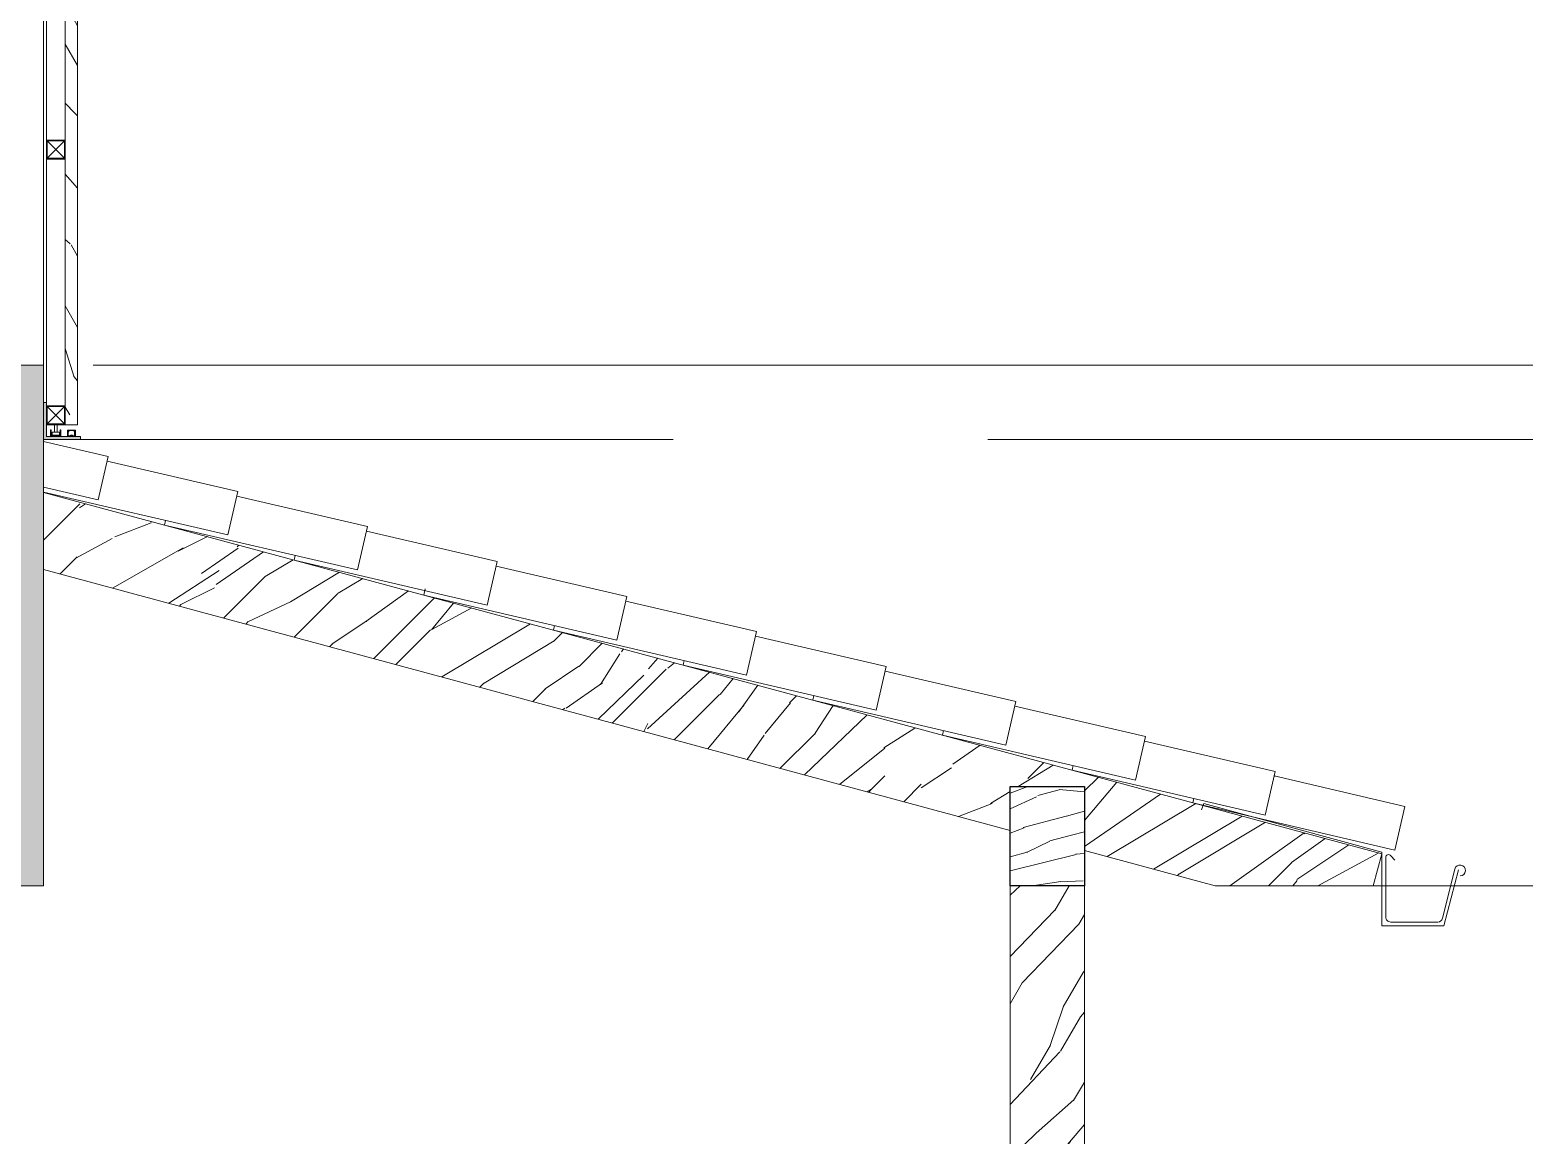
# Model space of a CAD drawing. Header units: metres. Extents: x -197 to 1099, y -24 to 14.
# Drawn here: x -78.243 to -75.229, y 1.947 to 4.176 of the extents above; entities that cross this region are included whole.
import ezdxf

# ---------------------------------------------------------------- set-up
doc = ezdxf.new("R2010")
doc.units = ezdxf.units.M
doc.header["$LTSCALE"] = 0.001
doc.linetypes.add('HIDDENX2', pattern=[19.05, 12.7, -6.35])
doc.layers.get('0').update_dxf_attribs({"lineweight": 13, "true_color": 0x000000})
for name, color, linetype, lineweight, true_color in [('Jach-Anotaciones-CalidaddeLínea  0.13', 7, 'Continuous', 13, 0x000000), ('Jach-Anotaciones-CalidaddeLínea 0.05', 7, 'Continuous', 5, 0x000000), ('Jach-Anotaciones-CalidaddeLínea 0.09', 7, 'Continuous', 9, 0x000000), ('Jach-Anotaciones-Hatch-Lum100%', 7, 'Continuous', 13, 0x000000), ('Jach-Anotaciones-Hatch-Lum30%', 7, 'Continuous', 13, 0xb3b3b3), ('Jach-Anotaciones-Hatch-Lum50%', 9, 'Continuous', 13, 0x808080), ('Jach-Anotaciones-LineasDetalle0.09mm', 7, 'Continuous', 15, 0x000000), ('JACH-Arq-Lineas-Proyeccion Niveles cortes', 9, 'HIDDENX2', 13, 0x808080), ('JACH-Arq-Muros01-Carga', 7, 'Continuous', 25, 0x000000)]:
    doc.layers.add(name, color=color, linetype=linetype, lineweight=lineweight, true_color=true_color)
doc.layers.add('PDF_Geometry', color=7, linetype='Continuous', true_color=0x4b4b4b)
pattern_1 = [(0, (-117.5066, -3.5), (0, 6.985), [5.08, -1.905]), (90, (-117.5066, -3.5), (-6.985, 4e-16), [5.08, -1.905])]

# ---------------------------------------------------------------- blocks, each defined once
blk = doc.blocks.new('A$C20b43d2c')
at = {"lineweight": 0, "ltscale": 100}
blk.add_lwpolyline([(0.3378, 0.1822), (0.3333, 0.1951), (-0.0262, 0.0965), (-0.0262, -0.0517), (-0.1507, -0.0517), (-0.1806, 0.0612)], dxfattribs=at)
blk.add_lwpolyline([(-0.1838, 0.0489, -2.05129), (-0.1731, 0.0626), (-0.1485, -0.0365, 0.34454), (-0.1388, -0.0441), (-0.0438, -0.0441, 0.414214), (-0.0338, -0.0341), (-0.0338, 0.0859, 0.707962), (-0.0442, 0.0896), (-0.0523, 0.0807)], format="xyb", dxfattribs=at)
blk = doc.blocks.new('A$Cd55f58f5')
at = {"layer": 'JACH-Arq-Muros01-Carga', "lineweight": 0, "ltscale": 100}
blk.add_blockref('A$C20b43d2c', (0.0262, -0.0965), dxfattribs=at)
blk = doc.blocks.new('A$C18821975')
at = {"layer": 'Jach-Anotaciones-Hatch-Lum30%', "ltscale": 100}
h = blk.add_hatch(dxfattribs=at)
h.set_pattern_fill('ANGLE', color=256)
h.set_pattern_definition(pattern_1)
h.paths.add_polyline_path([(-0.2425, 0.4175), (-0.2075, 0.4175), (-0.2075, 0.4525), (-0.2425, 0.4525)], flags=16)
h.paths.add_polyline_path([(-0.244, 0.416), (-0.206, 0.416), (-0.206, 0.454), (-0.244, 0.454)])
h = blk.add_hatch(color=256, dxfattribs=at)
h.dxf.hatch_style = 1
h.paths.add_polyline_path([(-0.2425, 0.4175), (-0.2075, 0.4175), (-0.2075, 0.4525), (-0.2425, 0.4525)], flags=16)
h.paths.add_polyline_path([(-0.244, 0.416), (-0.206, 0.416), (-0.206, 0.454), (-0.244, 0.454)])
h = blk.add_hatch(dxfattribs=at)
h.set_pattern_fill('ANGLE', color=256)
h.set_pattern_definition(pattern_1)
h.paths.add_polyline_path([(-0.244, -0.12), (-0.206, -0.12), (-0.206, -0.082), (-0.244, -0.082)])
h.paths.add_polyline_path([(-0.2425, -0.1185), (-0.2075, -0.1185), (-0.2075, -0.0835), (-0.2425, -0.0835)], flags=16)
h = blk.add_hatch(color=256, dxfattribs=at)
h.dxf.hatch_style = 1
h.paths.add_polyline_path([(-0.2425, -0.1185), (-0.2075, -0.1185), (-0.2075, -0.0835), (-0.2425, -0.0835)], flags=16)
h.paths.add_polyline_path([(-0.244, -0.12), (-0.206, -0.12), (-0.206, -0.082), (-0.244, -0.082)])
h = blk.add_hatch(dxfattribs=at)
h.set_pattern_fill('ANGLE', color=256)
h.set_pattern_definition([(0, (-117.511, -3.5), (0, 6.985), [5.08, -1.905]), (90, (-117.511, -3.5), (-6.985, 4e-16), [5.08, -1.905])])
h.paths.add_polyline_path([(-0.2565, -0.144), (-0.2645, -0.144), (-0.2645, -0.131), (-0.2636, -0.131), (-0.2636, -0.1316), (-0.263, -0.1316), (-0.263, -0.1425), (-0.2565, -0.1425), (-0.25, -0.1425), (-0.25, -0.1316), (-0.2494, -0.1316), (-0.2494, -0.131), (-0.2485, -0.131), (-0.2485, -0.144)])
h = blk.add_hatch(color=256, dxfattribs=at)
h.dxf.hatch_style = 1
h.paths.add_polyline_path([(-0.2565, -0.144), (-0.2645, -0.144), (-0.2645, -0.131), (-0.2636, -0.131), (-0.2636, -0.1316), (-0.263, -0.1316), (-0.263, -0.1425), (-0.2565, -0.1425), (-0.25, -0.1425), (-0.25, -0.1316), (-0.2494, -0.1316), (-0.2494, -0.131), (-0.2485, -0.131), (-0.2485, -0.144)])
h = blk.add_hatch(dxfattribs=at)
h.set_pattern_fill('ANGLE', color=256)
h.set_pattern_definition(pattern_1)
h.paths.add_polyline_path([(-0.2335, -0.13), (-0.2335, -0.1425), (-0.2155, -0.1425), (-0.2155, -0.13), (-0.214, -0.13), (-0.214, -0.144), (-0.235, -0.144), (-0.235, -0.13)])
h = blk.add_hatch(color=256, dxfattribs=at)
h.dxf.hatch_style = 1
h.paths.add_polyline_path([(-0.2335, -0.13), (-0.2335, -0.1425), (-0.2155, -0.1425), (-0.2155, -0.13), (-0.214, -0.13), (-0.214, -0.144), (-0.235, -0.144), (-0.235, -0.13)])
at = {"layer": 'Jach-Anotaciones-Hatch-Lum50%', "ltscale": 100}
h = blk.add_hatch(dxfattribs=at)
h.set_pattern_fill('WOOD_01', color=256, scale=0.8, angle=60, pattern_type=2)
h.set_pattern_definition([(60, (-66.0531, -2.6961), (-0.69282, 0.4), [0.16, -0.64]), (68.9726, (-65.674952, -2.90517), (1.707181334, 4.55692101), [0.153883, -15.234423]), (65.7105, (-65.72052, -2.8881), (2.90718979, 6.63537723), [0.160798, -7.879101]), (44.5779, (-65.928367, -2.768098), (6.478452005, 6.421028285), [0.2406656, -23.8259016]), (53.6599, (-66.149, -2.62224), (0.39999871, 0.69282136), [0.144886, -7.099421]), (45.0686, (-65.74209, -2.829457), (2.29281919, 2.37128194), [0.124194, -12.295146]), (48.6901, (-66.28393, -2.83994), (0.39999986, 0.69282067), [0.326338, -3.752878]), (65.7105, (-65.6126, -2.94117), (2.90718979, 6.63537723), [0.080399, -7.9595]), (60, (-65.9076, -2.7801), (-0.69282, 0.4), [0.08, -0.72]), (60, (-66.0707, -2.8707), (-0.69282, 0.4), [0.24, -0.56]), (71.3099, (-66.09464, -2.6721), (0.90718136, 3.1712801), [0.081584, -3.997631]), (62.7263, (-65.8783, -2.88938), (7.307182554, 14.256405072), [0.1681904, -16.6508464]), (52.4054, (-65.837516, -2.86674), (3.89281589, 5.142565012), [0.121062, -11.985134]), (60, (-65.59424, -3.0534), (-0.69282, 0.4), [0.16, -0.64]), (58.8309, (-65.599603, -3.142662), (0.399999541, 0.692820757), [0.3920816, -38.81608]), (60, (-66.1192, -2.8427), (-0.69282, 0.4), [0.08, -0.72]), (60, (-66.13464, -2.7414), (-0.69282, 0.4), [0.08, -0.72]), (60, (-66.377, -3.01715), (-0.69282, 0.4), [0.12, -0.68]), (50.5377, (-66.30364, -2.81009), (0.39999976, 0.69282053), [0.24331, -4.622899]), (60, (-66.4316, -3.0318), (-0.69282, 0.4), [0.16, -0.64]), (60, (-65.8521, -3.468), (-0.69282, 0.4), [0.088, -0.712]), (60, (-65.68274, -3.0947), (-0.69282, 0.4), [0.08, -0.72]), (60, (-65.9075, -3.436), (-0.69282, 0.4), [0.168, -0.632]), (65.4403, (-65.745096, -3.05866), (3.307183171, 7.328200937), [0.16876, -16.7072576]), (60, (-65.7965, -3.0197), (-0.69282, 0.4), [0.152, -0.648]), (60, (-66.0184, -3.372), (-0.69282, 0.4), [0.088, -0.712]), (58.8309, (-66.081229, -3.224862), (0.399999541, 0.692820757), [0.3920816, -38.81608]), (60, (-66.1076, -3.1265), (-0.69282, 0.4), [0.08, -0.72]), (60, (-66.1684, -3.1838), (-0.69282, 0.4), [0.08, -0.72]), (60, (-66.0084, -2.9067), (-0.69282, 0.4), [0.16, -0.64]), (60, (-66.1022, -3.0372), (-0.69282, 0.4), [0.08, -0.72]), (60, (-66.2654, -3.1278), (-0.69282, 0.4), [0.16, -0.64]), (79.6538, (-65.86638, -3.10873), (1.628722567, 9.22102156), [0.118929, -11.773925]), (71.3099, (-66.12837, -3.1145), (0.90718136, 3.1712801), [0.081584, -3.997631]), (71.3099, (-65.93373, -2.85738), (0.90718136, 3.1712801), [0.081584, -3.997631]), (65.7105, (-66.317, -2.913226), (2.90718979, 6.63537723), [0.080399, -7.9595]), (49.6952, (-66.489496, -3.1), (3.09281664, 3.75692404), [0.089442, -8.854828]), (48.6901, (-65.8081, -3.39179), (0.39999986, 0.69282067), [0.081584, -3.997631]), (150, (-65.75424, -3.3305), (-0.4, -0.69282), [0, -0.8]), (46.6076, (-66.226224, -3.252), (9.571260274, 10.177957834), [0.172696, -17.096923]), (71.3099, (-66.07922, -2.77338), (0.90718136, 3.1712801), [0.081584, -3.997631]), (70.3048, (-65.64274, -3.02538), (1.30718233, 3.864099886), [0.089442, -8.854828]), (48.6901, (-66.06758, -3.05723), (0.39999986, 0.69282067), [0.081584, -3.997631]), (48.6901, (-66.06222, -2.96794), (0.39999986, 0.69282067), [0.081584, -3.997631]), (41.5651, (-66.15694, -3.292), (0.3999991, 0.6928206), [0.101193, -2.428629]), (45.9638, (-66.3485, -3.07979), (0.399999, 0.69282055), [0.329849, -2.968635]), (43.3008, (-66.317, -2.913226), (4.18563629, 4.04974474), [0.250567, -8.101676]), (60, (-66.3516, -2.8932), (-0.69282, 0.4), [0.096, -0.704]), (45.9638, (-65.82353, -3.2905), (0.399999, 0.69282055), [0.329849, -2.968635]), (45.9638, (-65.91202, -3.33179), (0.399999, 0.69282055), [0.329849, -2.968635]), (45.9638, (-65.97438, -3.29579), (0.399999, 0.69282055), [0.329849, -2.968635]), (49.6952, (-66.32322, -3.196), (3.09281664, 3.75692404), [0.089442, -8.854828]), (45.9638, (-66.18536, -2.98923), (0.399999, 0.69282055), [0.164924, -3.13356]), (49.6952, (-66.101516, -3.324), (3.09281664, 3.75692404), [0.089442, -8.854828]), (57.6141, (-65.84502, -2.991733), (0.399999129, 0.692820776), [0.1921664, -19.024492]), (49.6952, (-66.01373, -2.995944), (3.09281664, 3.75692404), [0.089442, -8.854828]), (72.5288, (-65.95587, -2.92773), (0.90718035, 3.17128135), [0.073756, -7.301879]), (49.5626, (-66.066875, -3.344), (5.785630365, 6.821029196), [0.309115, -30.602364]), (51.8699, (-65.86638, -3.10873), (0.39999995, 0.69281985), [0.113137, -5.543717]), (64.7636, (-66.04366, -3.25579), (3.70718558, 8.0210201), [0.192666, -9.44061]), (60, (-65.9615, -3.0815), (-0.69282, 0.4), [0.248, -0.552]), (44.7449, (-66.413285, -3.144), (2.292819045, 2.371281764), [0.091214, -9.030189]), (50.5377, (-65.75424, -3.33051), (0.39999976, 0.69282053), [0.24331, -4.622899]), (40.0169, (-65.98374, -3.392), (1.89281981, 1.67846116), [0.093638, -9.270122]), (60, (-66.0685, -2.5948), (-0.69282, 0.4), [0.04, -0.76]), (60, (-65.76366, -2.7708), (-0.69282, 0.4), [0.08, -0.72]), (71.3099, (-65.51424, -2.91482), (0.90718136, 3.1712801), [0.081584, -3.997631]), (60, (-65.5795, -2.8679), (-0.69282, 0.4), [0.144, -0.656]), (43.3008, (-65.95072, -2.662816), (4.18563629, 4.04974474), [0.083522, -8.268721]), (48.0207, (-65.80123, -2.739887), (10.372041651, 11.563146785), [0.1472056, -26.840515]), (150, (-65.51424, -2.9148), (-0.4, -0.69282), [0, -0.8]), (60, (-65.4881, -2.8375), (-0.69282, 0.4), [0.072, -0.728]), (60, (-65.6197, -2.7615), (-0.69282, 0.4), [0.072, -0.728]), (60, (-65.6544, -2.7415), (-0.69282, 0.4), [0.072, -0.728]), (36.0376, (-65.88994, -2.60553), (4.87845173, 3.64974762), [0.078791, -7.80029]), (48.5163, (-65.973075, -2.557534), (2.6929280298, 3.0640394157), [0.0734704, -52.17242]), (41.5651, (-65.72366, -2.70153), (0.3999991, 0.6928206), [0.075894, -2.453926]), (47.4712, (-66.06314, -2.50553), (2.69282018, 3.064102), [0.073756, -7.301879])])
h.paths.add_polyline_path([(-0.269, -0.1), (-0.2439, -0.1), (-0.244, 2.095), (-0.269, 2.095)])
h = blk.add_hatch(dxfattribs=at)
h.set_pattern_fill('ANGLE', color=256)
h.set_pattern_definition(pattern_1)
h.paths.add_polyline_path([(-0.275, -0.15), (-0.2, -0.15), (-0.2, -0.075), (-0.206, -0.075), (-0.206, -0.144), (-0.275, -0.144)])
h = blk.add_hatch(color=256, dxfattribs=at)
h.dxf.hatch_style = 1
h.paths.add_polyline_path([(-0.275, -0.15), (-0.2, -0.15), (-0.2, -0.075), (-0.206, -0.075), (-0.206, -0.144), (-0.275, -0.144)])
at = {"layer": 'Jach-Anotaciones-CalidaddeLínea  0.13', "ltscale": 100}
for points in [[(-0.244, -0.12), (-0.269, -0.12), (-0.269, 2.095), (-0.244, 2.095)], [(-0.244, 2.095), (-0.206, 2.095), (-0.206, -0.082), (-0.244, -0.082)], [(-0.275, -0.15), (-0.2, -0.15), (-0.2, -0.075), (-0.206, -0.075), (-0.206, -0.144), (-0.275, -0.144)], [(-0.2325, -0.1407), (-0.2175, -0.1407), (-0.2175, -0.1347), (-0.2325, -0.1347)]]:
    blk.add_lwpolyline(points, close=True, dxfattribs=at)
for points in [[(-0.2277, -0.12), (-0.2277, -0.1347), (-0.2223, -0.1347), (-0.2223, -0.12)], [(-0.2335, -0.13), (-0.235, -0.13), (-0.235, -0.144), (-0.214, -0.144), (-0.214, -0.13), (-0.2155, -0.13)], [(-0.2335, -0.13), (-0.2335, -0.1425), (-0.2155, -0.1425), (-0.2155, -0.13)]]:
    blk.add_lwpolyline(points, dxfattribs=at)
at = {"layer": 'Jach-Anotaciones-CalidaddeLínea 0.05', "ltscale": 100}
for points in [[(-0.2565, -0.144), (-0.2645, -0.144), (-0.2645, -0.131), (-0.2636, -0.131), (-0.2636, -0.1316), (-0.263, -0.1316), (-0.263, -0.1425), (-0.2565, -0.1425), (-0.25, -0.1425), (-0.25, -0.1316), (-0.2494, -0.1316), (-0.2494, -0.131), (-0.2485, -0.131), (-0.2485, -0.144)], [(-0.2628, -0.1315), (-0.2628, -0.1345), (-0.2618, -0.1345), (-0.2618, -0.1315), (-0.2512, -0.1315), (-0.2512, -0.1345), (-0.2502, -0.1345), (-0.2502, -0.1315), (-0.2495, -0.1315), (-0.2495, -0.131), (-0.2635, -0.131), (-0.2635, -0.1315)], [(-0.2605, -0.1425), (-0.2525, -0.1425), (-0.2525, -0.1423), (-0.2605, -0.1423)], [(-0.2585, -0.1423), (-0.2545, -0.1423), (-0.2545, -0.1413), (-0.2585, -0.1413)]]:
    blk.add_lwpolyline(points, close=True, dxfattribs=at)
at = {"layer": 'Jach-Anotaciones-LineasDetalle0.09mm', "ltscale": 100}
for points in [[(-0.244, 0.416), (-0.206, 0.416), (-0.206, 0.454), (-0.244, 0.454)], [(-0.2425, 0.4175), (-0.2075, 0.4175), (-0.2075, 0.4525), (-0.2425, 0.4525)], [(-0.244, -0.12), (-0.206, -0.12), (-0.206, -0.082), (-0.244, -0.082)], [(-0.2425, -0.1185), (-0.2075, -0.1185), (-0.2075, -0.0835), (-0.2425, -0.0835)]]:
    blk.add_lwpolyline(points, close=True, dxfattribs=at)
for points in [[(-0.2425, 0.4525), (-0.2075, 0.4175)], [(-0.2075, 0.4525), (-0.2425, 0.4175)], [(-0.2425, -0.0835), (-0.2075, -0.1185)], [(-0.2075, -0.0835), (-0.2425, -0.1185)]]:
    blk.add_lwpolyline(points, dxfattribs=at)

msp = doc.modelspace()

# ---------------------------------------------------------------- hatches: boundary and pattern name
at = {"layer": 'Jach-Anotaciones-Hatch-Lum100%', "ltscale": 100}
h = msp.add_hatch(color=256, dxfattribs=at)
h.dxf.hatch_style = 1
h.paths.add_polyline_path([(-78.41603, 3.5), (-78.21603, 3.5), (-78.21603, 2.45), (-78.41603, 2.45)])
at = {"layer": 'Jach-Anotaciones-Hatch-Lum50%', "ltscale": 100}
h = msp.add_hatch(dxfattribs=at)
h.set_pattern_fill('WOOD_01', color=256, scale=0.8, angle=45, pattern_type=2)
h.set_pattern_definition([(45, (-507.047, 0.8429), (-0.5656854, 0.5656854), [0.16, -0.64]), (53.9726, (-506.73586, 0.54306), (2.8284284845, 3.959796648), [0.1538832, -15.2344232]), (50.7105, (-506.77546, 0.57134), (4.525491696, 5.65684615), [0.1607984, -7.8791008]), (29.5779, (-506.945165, 0.741048), (7.9195885152, 4.52549029), [0.2406656, -23.8259016]), (38.6599, (-507.12053, 0.93904), (0.565684448, 0.56568676), [0.1448864, -7.0994208]), (30.0686, (-506.781116, 0.63357), (2.8284261976, 1.6970571925), [0.1241936, -12.2951456]), (33.6901, (-507.3072, 0.76368), (0.56568538, 0.5656858), [0.3263376, -3.7528776]), (50.7105, (-506.68495, 0.49215), (4.525491696, 5.65684615), [0.0803992, -7.9595]), (45, (-506.9282, 0.7241), (-0.5656854, 0.5656854), [0.08, -0.72]), (45, (-507.1092, 0.6788), (-0.5656854, 0.5656854), [0.24, -0.56]), (56.3099, (-507.08093, 0.87681), (1.697057596, 2.828425545), [0.081584, -3.9976312]), (47.7263, (-506.928194, 0.61094), (10.7480254936, 11.879391838), [0.1681904, -16.6508464]), (37.4054, (-506.88294, 0.622254), (5.091165171, 3.9598014674), [0.1210616, -11.9851336]), (45, (-506.6963, 0.379), (-0.5656854, 0.5656854), [0.16, -0.64]), (43.8309, (-506.724547, 0.294156), (0.56568509415, 0.56568596306), [0.3920816, -38.81608]), (45, (-507.1488, 0.7184), (-0.5656854, 0.5656854), [0.08, -0.72]), (45, (-507.1375, 0.82024), (-0.5656854, 0.5656854), [0.08, -0.72]), (45, (-507.443, 0.6166), (-0.5656854, 0.5656854), [0.12, -0.68]), (35.5377, (-507.31852, 0.79762), (0.56568525, 0.565685688), [0.2433104, -4.6228992]), (45, (-507.4995, 0.6166), (-0.5656854, 0.5656854), [0.16, -0.64]), (45, (-507.05265, 0.04525), (-0.5656854, 0.5656854), [0.088, -0.712]), (45, (-506.7924, 0.362), (-0.5656854, 0.5656854), [0.08, -0.72]), (45, (-507.0979, 0.0905), (-0.5656854, 0.5656854), [0.168, -0.632]), (50.4403, (-506.84334, 0.41295), (5.0911716063, 6.2225365545), [0.16876, -16.7072576]), (45, (-506.8829, 0.4639), (-0.5656854, 0.5656854), [0.152, -0.648]), (45, (-507.1884, 0.181), (-0.5656854, 0.5656854), [0.088, -0.712]), (43.8309, (-507.211037, 0.339411), (0.56568509415, 0.56568596306), [0.3920816, -38.81608]), (45, (-507.211, 0.4412), (-0.5656854, 0.5656854), [0.08, -0.72]), (45, (-507.2846, 0.4016), (-0.5656854, 0.5656854), [0.08, -0.72]), (45, (-507.0583, 0.6279), (-0.5656854, 0.5656854), [0.16, -0.64]), (45, (-507.18275, 0.5261), (-0.5656854, 0.5656854), [0.08, -0.72]), (45, (-507.3638, 0.4808), (-0.5656854, 0.5656854), [0.16, -0.64]), (64.6538, (-506.97345, 0.39598), (3.959801186, 8.485278448), [0.1189288, -11.7739248]), (56.3099, (-507.228, 0.4582), (1.697057596, 2.828425545), [0.081584, -3.9976312]), (56.3099, (-506.97345, 0.6562), (1.697057596, 2.828425545), [0.081584, -3.9976312]), (50.7105, (-507.358115, 0.70145), (4.525491696, 5.65684615), [0.0803992, -7.9595]), (34.6952, (-507.573076, 0.565685), (3.959794962, 2.828430112), [0.0894424, -8.854828]), (33.6901, (-506.99042, 0.10748), (0.56568538, 0.5656858), [0.081584, -3.9976312]), (135, (-506.9225, 0.1527), (-0.5656854, -0.5656854), [0, -0.8]), (31.6076, (-507.358115, 0.350725), (11.8793768164, 7.3539278863), [0.172696, -17.0969232]), (56.3099, (-507.09224, 0.77499), (1.697057596, 2.828425545), [0.081584, -3.9976312]), (55.3048, (-506.73586, 0.41861), (2.262743818, 3.394110192), [0.0894424, -8.854828]), (33.6901, (-507.15447, 0.4978), (0.56568538, 0.5656858), [0.081584, -3.9976312]), (33.6901, (-507.12618, 0.58266), (0.56568538, 0.5656858), [0.081584, -3.9976312]), (26.5651, (-507.30155, 0.29416), (0.56568465, 0.56568597), [0.1011928, -2.4286288]), (30.9638, (-507.43165, 0.54871), (0.5656845, 0.565685905), [0.3298488, -2.9686352]), (28.3008, (-507.358115, 0.70145), (5.091165255, 2.828430646), [0.2505672, -8.101676]), (45, (-507.3864, 0.7297), (-0.5656854, 0.5656854), [0.096, -0.704]), (30.9638, (-506.9791, 0.2093), (0.5656845, 0.565685905), [0.3298488, -2.9686352]), (30.9638, (-507.07527, 0.19233), (0.5656845, 0.565685905), [0.3298488, -2.9686352]), (30.9638, (-507.12618, 0.24324), (0.5656845, 0.565685905), [0.3298488, -2.9686352]), (34.6952, (-507.43731, 0.42992), (3.959794962, 2.828430112), [0.0894424, -8.854828]), (30.9638, (-507.25063, 0.59397), (0.5656845, 0.565685905), [0.164924, -3.13356]), (34.6952, (-507.25629, 0.2489), (3.959794962, 2.828430112), [0.0894424, -8.854828]), (42.6141, (-506.922537, 0.50346), (0.5656847006, 0.565686088), [0.1921664, -19.024492]), (34.6952, (-507.086586, 0.54306), (3.959794962, 2.828430112), [0.0894424, -8.854828]), (57.5288, (-507.01305, 0.59397), (1.69705694, 2.828427002), [0.073756, -7.3018792]), (34.5626, (-507.228008, 0.220617), (7.3539020538, 5.0911769359), [0.3091152, -30.602364]), (36.8699, (-506.97345, 0.39598), (0.565685257, 0.565684983), [0.1131368, -5.5437168]), (49.7636, (-507.18275, 0.29981), (5.656859058, 6.788220234), [0.1926656, -9.4406096]), (45, (-507.0583, 0.4469), (-0.5656854, 0.5656854), [0.248, -0.552]), (29.7449, (-507.51085, 0.50346), (2.828426012, 1.697057062), [0.0912144, -9.0301888]), (35.5377, (-506.92254, 0.15274), (0.56568525, 0.565685688), [0.2433104, -4.6228992]), (25.0169, (-507.160125, 0.152735), (2.26274125, 1.131371164), [0.0936376, -9.2701216]), (45, (-507.0357, 0.9447), (-0.5656854, 0.5656854), [0.04, -0.76]), (45, (-506.7868, 0.6958), (-0.5656854, 0.5656854), [0.08, -0.72]), (56.3099, (-506.58313, 0.49215), (1.697057596, 2.828425545), [0.081584, -3.9976312]), (45, (-506.634, 0.5544), (-0.5656854, 0.5656854), [0.144, -0.656]), (28.3008, (-506.93951, 0.84853), (5.091165255, 2.828430646), [0.0835224, -8.2687208]), (33.0207, (-506.815057, 0.73539), (13.0113855114, 8.4846601969), [0.1472056, -26.8405152]), (135, (-506.5831, 0.49215), (-0.5656854, -0.5656854), [0, -0.8]), (45, (-506.5379, 0.56), (-0.5656854, 0.5656854), [0.072, -0.728]), (45, (-506.64535, 0.6675), (-0.5656854, 0.5656854), [0.072, -0.728]), (45, (-506.6736, 0.6958), (-0.5656854, 0.5656854), [0.072, -0.728]), (21.0376, (-506.86597, 0.88813), (5.656846714, 2.262749266), [0.0787912, -7.8002896]), (33.5163, (-506.933851, 0.956008), (3.39420048803, 2.2626537432), [0.0734704, -52.17242]), (26.5651, (-506.7302, 0.75236), (0.56568465, 0.56568597), [0.0758944, -2.4539264]), (32.4712, (-507.00739, 1.02955), (3.394112506, 2.262742106), [0.073756, -7.3018792])])
h.paths.add_polyline_path([(-75.53348, 2.45), (-75.85232, 2.45), (-76.11604, 2.52121), (-76.11604, 2.65), (-76.26604, 2.65), (-76.26604, 2.56171), (-78.21603, 3.08821), (-78.21603, 3.24358), (-75.51604, 2.51458)])
h = msp.add_hatch(dxfattribs=at)
h.set_pattern_fill('WOOD_01', color=256, scale=0.5, angle=15, pattern_type=2)
h.set_pattern_definition([(15, (-506.41065, 0.4686), (-0.1294095, 0.4829629), [0.1, -0.4]), (23.9726, (-506.335942, 0.209086), (2.7683682778, 1.2594189055), [0.096177, -9.5215145]), (20.7105, (-506.348536, 0.23677), (4.217258655, 1.647641639), [0.100499, -4.924438]), (359.5779, (-506.387359, 0.381659), (5.7008187417, -0.0253779387), [0.150416, -14.8911885]), (8.6599, (-506.420405, 0.543624), (0.4829628014, 0.12941055), [0.090554, -4.437138]), (0.0686, (-506.332153, 0.272218), (2.06126096, 0.0346759635), [0.077621, -7.684466]), (3.6901, (-506.57625, 0.50704), (0.482963006, 0.12940974), [0.203961, -2.3455485]), (20.7105, (-506.324295, 0.16562), (4.217258655, 1.647641639), [0.0502495, -4.9746875]), (15, (-506.3835, 0.36717), (-0.1294095, 0.4829629), [0.05, -0.45]), (15, (-506.4956, 0.39924), (-0.1294095, 0.4829629), [0.15, -0.35]), (26.3099, (-506.41842, 0.49757), (1.802442352, 1.000599736), [0.05099, -2.4985195]), (17.7263, (-506.418832, 0.305932), (9.5298493981, 3.071151479), [0.105119, -10.406779]), (7.4054, (-506.3908, 0.297914), (3.9931119417, 0.5523162995), [0.0756635, -7.4907085]), (15, (-506.36577, 0.1079), (-0.1294095, 0.4829629), [0.1, -0.4]), (13.8309, (-506.4076, 0.070828), (0.48296290225, 0.1294099172), [0.245051, -24.26005]), (15, (-506.50466, 0.43305), (-0.1294095, 0.4829629), [0.05, -0.45]), (15, (-506.4667, 0.48463), (-0.1294095, 0.4829629), [0.05, -0.45]), (15, (-506.6957, 0.46986), (-0.1294095, 0.4829629), [0.075, -0.425]), (5.5377, (-506.571764, 0.52895), (0.4829629, 0.12940972), [0.152069, -2.889312]), (15, (-506.7263, 0.48754), (-0.1294095, 0.4829629), [0.1, -0.4]), (15, (-506.66297, 0.03864), (-0.1294095, 0.4829629), [0.055, -0.445]), (15, (-506.42313, 0.1288), (-0.1294095, 0.4829629), [0.05, -0.45]), (15, (-506.6733, 0.07727), (-0.1294095, 0.4829629), [0.105, -0.395]), (20.4403, (-506.434776, 0.17225), (4.7002201396, 1.7770555806), [0.105475, -10.442036]), (15, (-506.4403, 0.2122), (-0.1294095, 0.4829629), [0.095, -0.405]), (15, (-506.69403, 0.15455), (-0.1294095, 0.4829629), [0.055, -0.445]), (13.8309, (-506.656778, 0.247351), (0.48296290225, 0.1294099172), [0.245051, -24.26005]), (15, (-506.62496, 0.30246), (-0.1294095, 0.4829629), [0.05, -0.45]), (15, (-506.67714, 0.304), (-0.1294095, 0.4829629), [0.05, -0.45]), (15, (-506.48395, 0.3558), (-0.1294095, 0.4829629), [0.1, -0.4]), (15, (-506.58313, 0.33955), (-0.1294095, 0.4829629), [0.05, -0.45]), (15, (-506.69525, 0.37163), (-0.1294095, 0.4829629), [0.1, -0.4]), (34.6538, (-506.510502, 0.203724), (4.7949547782, 3.355353813), [0.0743305, -7.358703]), (26.3099, (-506.62884, 0.31695), (1.802442352, 1.000599736), [0.05099, -2.4985195]), (26.3099, (-506.42918, 0.34457), (1.802442352, 1.000599736), [0.05099, -2.4985195]), (20.7105, (-506.62325, 0.48927), (4.217258655, 1.647641639), [0.0502495, -4.9746875]), (4.6952, (-506.782026, 0.482963), (3.027186304, 0.2934967805), [0.0559015, -5.5342675]), (3.6901, (-506.60984, 0.05287), (0.482963006, 0.12940974), [0.05099, -2.4985195]), (105, (-506.55896, 0.05615), (-0.4829629, -0.1294095), [0, -0.5]), (1.6076, (-506.73285, 0.299437), (8.7280037796, 0.2681249743), [0.107935, -10.685577]), (26.3099, (-506.45636, 0.44599), (1.802442352, 1.000599736), [0.05099, -2.4985195]), (25.3048, (-506.374833, 0.141725), (2.2854054527, 1.130008588), [0.0559015, -5.5342675]), (3.6901, (-506.57666, 0.31541), (0.482963006, 0.12940974), [0.05099, -2.4985195]), (3.6901, (-506.53484, 0.352495), (0.482963006, 0.12940974), [0.05099, -2.4985195]), (356.5651, (-506.71991, 0.25114), (0.48296266, 0.12941006), [0.0632455, -1.517893]), (0.9638, (-506.71078, 0.42958), (0.482962562, 0.129410072), [0.2061555, -1.855397]), (358.3008, (-506.62325, 0.489272), (3.6395586055, -0.0600561467), [0.1566045, -5.0635475]), (15, (-506.6297, 0.5134), (-0.1294095, 0.4829629), [0.06, -0.44]), (0.9638, (-506.5719, 0.10445), (0.482962562, 0.129410072), [0.2061555, -1.855397]), (0.9638, (-506.62926, 0.12532), (0.482962562, 0.129410072), [0.2061555, -1.855397]), (0.9638, (-506.6409, 0.16878), (0.482962562, 0.129410072), [0.2061555, -1.855397]), (4.6952, (-506.75097, 0.36705), (3.027186304, 0.2934967805), [0.0559015, -5.5342675]), (0.9638, (-506.59866, 0.39751), (0.482962562, 0.129410072), [0.1030775, -1.958475]), (4.6952, (-506.709557, 0.212504), (3.027186304, 0.2934967805), [0.0559015, -5.5342675]), (12.6141, (-506.449358, 0.24599), (0.4829627283, 0.1294101079), [0.120104, -11.8903075]), (4.6952, (-506.525777, 0.318688), (3.027186304, 0.2934967805), [0.0559015, -5.5342675]), (27.5288, (-506.470063, 0.323263), (1.802442451, 1.000600729), [0.0460975, -4.5636745]), (4.5626, (-506.703087, 0.188356), (5.57140903965, 0.4575859592), [0.193197, -19.1264775]), (6.8699, (-506.5105, 0.203724), (0.482962684, 0.129409336), [0.0707105, -3.464823]), (19.7636, (-506.653843, 0.21708), (5.1831836043, 1.906463525), [0.120416, -5.900381]), (15, (-506.5405, 0.2578), (-0.1294095, 0.4829629), [0.155, -0.345]), (359.7449, (-506.76779, 0.429837), (2.061260819, 0.0346759505), [0.057009, -5.643868]), (5.5377, (-506.55896, 0.05615), (0.4829629, 0.12940972), [0.152069, -2.889312]), (355.0169, (-506.687558, 0.1304), (1.578298117, -0.0947340347), [0.0585235, -5.793826]), (15, (-506.3727, 0.52017), (-0.1294095, 0.4829629), [0.025, -0.475]), (15, (-506.31577, 0.30767), (-0.1294095, 0.4829629), [0.05, -0.45]), (26.3099, (-506.26918, 0.1338), (1.802442352, 1.000599736), [0.05099, -2.4985195]), (15, (-506.2773, 0.1834), (-0.1294095, 0.4829629), [0.09, -0.41]), (358.3008, (-506.35071, 0.438066), (3.6395586055, -0.0600561467), [0.0522015, -5.1679505]), (3.0207, (-506.318704, 0.337938), (9.69407530607, 0.5263990733), [0.0920035, -16.775322]), (105, (-506.2692, 0.1338), (-0.4829629, -0.1294095), [0, -0.5]), (15, (-506.22347, 0.1564), (-0.1294095, 0.4829629), [0.045, -0.455]), (15, (-506.24806, 0.24816), (-0.1294095, 0.4829629), [0.045, -0.455]), (15, (-506.25453, 0.2723), (-0.1294095, 0.4829629), [0.045, -0.455]), (351.0376, (-506.29853, 0.43652), (3.7689672455, -0.543015631), [0.0492445, -4.875181]), (3.5163, (-506.31406, 0.494474), (2.54424419986, 0.16400961099), [0.045919, -32.6077625]), (356.5651, (-506.26747, 0.3206), (0.48296266, 0.12941006), [0.047434, -1.533704]), (2.4712, (-506.330883, 0.55726), (2.5442241916, 0.164084933), [0.0460975, -4.5636745])])
h.paths.add_polyline_path([(-76.11604, 2.45), (-76.26604, 2.45), (-76.26604, 2.65), (-76.11604, 2.65)])
h = msp.add_hatch(dxfattribs=at)
h.set_pattern_fill('WOOD_01', color=256, scale=0.8, angle=60, pattern_type=2)
h.set_pattern_definition([(60, (-141.80905, 0.7539), (-0.69282, 0.4), [0.16, -0.64]), (68.9726, (-141.43093, 0.54481), (1.707181334, 4.55692101), [0.153883, -15.234423]), (65.7105, (-141.4765, 0.56188), (2.90718979, 6.63537723), [0.160798, -7.879101]), (44.5779, (-141.684345, 0.681882), (6.478452005, 6.421028285), [0.2406656, -23.8259016]), (53.6599, (-141.90498, 0.82774), (0.39999871, 0.69282136), [0.144886, -7.099421]), (45.0686, (-141.49807, 0.620523), (2.29281919, 2.37128194), [0.124194, -12.295146]), (48.6901, (-142.0399, 0.61004), (0.39999986, 0.69282067), [0.326338, -3.752878]), (65.7105, (-141.368576, 0.50881), (2.90718979, 6.63537723), [0.080399, -7.9595]), (60, (-141.6636, 0.6699), (-0.69282, 0.4), [0.08, -0.72]), (60, (-141.8267, 0.5793), (-0.69282, 0.4), [0.24, -0.56]), (71.3099, (-141.85062, 0.77788), (0.90718136, 3.1712801), [0.081584, -3.997631]), (62.7263, (-141.63428, 0.5606), (7.307182554, 14.256405072), [0.1681904, -16.6508464]), (52.4054, (-141.593494, 0.58324), (3.89281589, 5.142565012), [0.121062, -11.985134]), (60, (-141.3502, 0.3966), (-0.69282, 0.4), [0.16, -0.64]), (58.8309, (-141.355581, 0.307318), (0.399999541, 0.692820757), [0.3920816, -38.81608]), (60, (-141.8752, 0.6073), (-0.69282, 0.4), [0.08, -0.72]), (60, (-141.8906, 0.7086), (-0.69282, 0.4), [0.08, -0.72]), (60, (-142.133, 0.4328), (-0.69282, 0.4), [0.12, -0.68]), (50.5377, (-142.05962, 0.63989), (0.39999976, 0.69282053), [0.24331, -4.622899]), (60, (-142.1876, 0.4182), (-0.69282, 0.4), [0.16, -0.64]), (60, (-141.6081, -0.018), (-0.69282, 0.4), [0.088, -0.712]), (60, (-141.4387, 0.3553), (-0.69282, 0.4), [0.08, -0.72]), (60, (-141.6635, 0.014), (-0.69282, 0.4), [0.168, -0.632]), (65.4403, (-141.501073, 0.391318), (3.307183171, 7.328200937), [0.16876, -16.7072576]), (60, (-141.5525, 0.43025), (-0.69282, 0.4), [0.152, -0.648]), (60, (-141.77436, 0.078), (-0.69282, 0.4), [0.088, -0.712]), (58.8309, (-141.837207, 0.225118), (0.399999541, 0.692820757), [0.3920816, -38.81608]), (60, (-141.8636, 0.3235), (-0.69282, 0.4), [0.08, -0.72]), (60, (-141.92435, 0.2662), (-0.69282, 0.4), [0.08, -0.72]), (60, (-141.76435, 0.5433), (-0.69282, 0.4), [0.16, -0.64]), (60, (-141.8582, 0.41275), (-0.69282, 0.4), [0.08, -0.72]), (60, (-142.0213, 0.3222), (-0.69282, 0.4), [0.16, -0.64]), (79.6538, (-141.622355, 0.34125), (1.628722567, 9.22102156), [0.118929, -11.773925]), (71.3099, (-141.88435, 0.33547), (0.90718136, 3.1712801), [0.081584, -3.997631]), (71.3099, (-141.6897, 0.5926), (0.90718136, 3.1712801), [0.081584, -3.997631]), (65.7105, (-142.072976, 0.53675), (2.90718979, 6.63537723), [0.080399, -7.9595]), (49.6952, (-142.24547, 0.34998), (3.09281664, 3.75692404), [0.089442, -8.854828]), (48.6901, (-141.56408, 0.05819), (0.39999986, 0.69282067), [0.081584, -3.997631]), (150, (-141.5102, 0.1195), (-0.4, -0.69282), [0, -0.8]), (46.6076, (-141.9822, 0.19798), (9.571260274, 10.177957834), [0.172696, -17.096923]), (71.3099, (-141.8352, 0.6766), (0.90718136, 3.1712801), [0.081584, -3.997631]), (70.3048, (-141.39872, 0.4246), (1.30718233, 3.864099886), [0.089442, -8.854828]), (48.6901, (-141.82356, 0.39275), (0.39999986, 0.69282067), [0.081584, -3.997631]), (48.6901, (-141.8182, 0.48204), (0.39999986, 0.69282067), [0.081584, -3.997631]), (41.5651, (-141.91292, 0.15798), (0.3999991, 0.6928206), [0.101193, -2.428629]), (45.9638, (-142.10448, 0.37019), (0.399999, 0.69282055), [0.329849, -2.968635]), (43.3008, (-142.072976, 0.536754), (4.18563629, 4.04974474), [0.250567, -8.101676]), (60, (-142.1076, 0.55675), (-0.69282, 0.4), [0.096, -0.704]), (45.9638, (-141.5795, 0.15947), (0.399999, 0.69282055), [0.329849, -2.968635]), (45.9638, (-141.668, 0.11819), (0.399999, 0.69282055), [0.329849, -2.968635]), (45.9638, (-141.73036, 0.15419), (0.399999, 0.69282055), [0.329849, -2.968635]), (49.6952, (-142.079196, 0.25398), (3.09281664, 3.75692404), [0.089442, -8.854828]), (45.9638, (-141.94134, 0.46075), (0.399999, 0.69282055), [0.164924, -3.13356]), (49.6952, (-141.857494, 0.12598), (3.09281664, 3.75692404), [0.089442, -8.854828]), (57.6141, (-141.600996, 0.458246), (0.399999129, 0.692820776), [0.1921664, -19.024492]), (49.6952, (-141.769704, 0.454036), (3.09281664, 3.75692404), [0.089442, -8.854828]), (72.5288, (-141.71185, 0.52225), (0.90718035, 3.17128135), [0.073756, -7.301879]), (49.5626, (-141.822853, 0.10598), (5.785630365, 6.821029196), [0.309115, -30.602364]), (51.8699, (-141.62236, 0.34125), (0.39999995, 0.69281985), [0.113137, -5.543717]), (64.7636, (-141.79964, 0.19419), (3.70718558, 8.0210201), [0.192666, -9.44061]), (60, (-141.7175, 0.3685), (-0.69282, 0.4), [0.248, -0.552]), (44.7449, (-142.16926, 0.30598), (2.292819045, 2.371281764), [0.091214, -9.030189]), (50.5377, (-141.51022, 0.11947), (0.39999976, 0.69282053), [0.24331, -4.622899]), (40.0169, (-141.739714, 0.05798), (1.89281981, 1.67846116), [0.093638, -9.270122]), (60, (-141.8245, 0.8552), (-0.69282, 0.4), [0.04, -0.76]), (60, (-141.5196, 0.6792), (-0.69282, 0.4), [0.08, -0.72]), (71.3099, (-141.27022, 0.53516), (0.90718136, 3.1712801), [0.081584, -3.997631]), (60, (-141.3355, 0.5821), (-0.69282, 0.4), [0.144, -0.656]), (43.3008, (-141.7067, 0.787164), (4.18563629, 4.04974474), [0.083522, -8.268721]), (48.0207, (-141.557207, 0.710092), (10.372041651, 11.563146785), [0.1472056, -26.840515]), (150, (-141.2702, 0.5352), (-0.4, -0.69282), [0, -0.8]), (60, (-141.2441, 0.61245), (-0.69282, 0.4), [0.072, -0.728]), (60, (-141.3757, 0.68845), (-0.69282, 0.4), [0.072, -0.728]), (60, (-141.41036, 0.70845), (-0.69282, 0.4), [0.072, -0.728]), (36.0376, (-141.645914, 0.84445), (4.87845173, 3.64974762), [0.078791, -7.80029]), (48.5163, (-141.729053, 0.892446), (2.6929280298, 3.0640394157), [0.0734704, -52.17242]), (41.5651, (-141.47964, 0.74845), (0.3999991, 0.6928206), [0.075894, -2.453926]), (47.4712, (-141.81912, 0.94445), (2.69282018, 3.064102), [0.073756, -7.301879])])
h.paths.add_polyline_path([(-76.11604, 0.3), (-76.26604, 0.3), (-76.26604, 2.45), (-76.11604, 2.45)])

# ---------------------------------------------------------------- linework, layer by layer
at = {"layer": 'Jach-Anotaciones-CalidaddeLínea  0.13', "ltscale": 100}
for points in [[(-78.41603, 3.5), (-78.21603, 3.5), (-78.21603, 2.45), (-78.41603, 2.45)], [(-75.53348, 2.45), (-75.85232, 2.45), (-76.11604, 2.52121), (-76.11604, 2.65), (-76.26604, 2.65), (-76.26604, 2.56171), (-78.21603, 3.08821), (-78.21603, 3.24358), (-75.51604, 2.51458)], [(-76.11604, 0.3), (-76.26604, 0.3), (-76.26604, 2.45), (-76.11604, 2.45)]]:
    msp.add_lwpolyline(points, close=True, dxfattribs=at)
for points in [[(-59.51604, 3.50006), (-78.11603, 3.5)], [(-78.21603, 3.34638), (-78.08523, 3.31592), (-78.10565, 3.22827), (-78.21603, 3.25398)], [(-78.08738, 3.30671), (-77.82368, 3.2453), (-77.84409, 3.15764), (-78.21603, 3.24426)], [(-77.82582, 3.23609), (-77.56212, 3.17467), (-77.58253, 3.08702), (-77.97211, 3.17774), (-77.96996, 3.18696)], [(-77.56426, 3.16546), (-77.30056, 3.10405), (-77.32097, 3.01639), (-77.71055, 3.10712), (-77.7084, 3.11633)], [(-77.3027, 3.09484), (-77.039, 3.03342), (-77.05941, 2.94577), (-77.44899, 3.03649), (-77.44614, 3.04872)], [(-77.04115, 3.02421), (-76.77744, 2.9628), (-76.79786, 2.87514), (-77.18743, 2.96587), (-77.18529, 2.97508)], [(-76.77959, 2.95359), (-76.51588, 2.89217), (-76.5363, 2.80452), (-76.92587, 2.89524), (-76.92373, 2.90446)], [(-76.51803, 2.88296), (-76.25433, 2.82155), (-76.27474, 2.73389), (-76.66431, 2.82462), (-76.66217, 2.83383)], [(-76.25647, 2.81234), (-75.99277, 2.75092), (-76.01318, 2.66327), (-76.40276, 2.75399), (-76.40061, 2.76321)], [(-75.99491, 2.74171), (-75.73121, 2.6803), (-75.75162, 2.59264), (-76.1412, 2.68337), (-76.13905, 2.69258)], [(-75.73324, 2.6716), (-75.46965, 2.60967), (-75.49006, 2.52202), (-75.89768, 2.61762), (-75.89569, 2.62619)], [(-78.21603, 2.45), (-79.71603, 2.45), (-79.71603, 0.175)]]:
    msp.add_lwpolyline(points, dxfattribs=at)
at = {"layer": 'Jach-Anotaciones-CalidaddeLínea 0.09', "ltscale": 100}
msp.add_lwpolyline([(-78.21603, 6.15), (-78.21603, 3.5)], dxfattribs=at)
at = {"layer": 'JACH-Arq-Lineas-Proyeccion Niveles cortes', "ltscale": 100}
for points in [[(-78.21603, 3.35), (-72.23471, 3.35)], [(-75.85232, 2.45), (-72.23471, 2.45)]]:
    msp.add_lwpolyline(points, dxfattribs=at)
at = {"layer": 'PDF_Geometry', "ltscale": 100}
msp.add_lwpolyline([(-75.73121, 2.67112), (-75.73324, 2.6716)], dxfattribs=at)
msp.add_lwpolyline([(-76.11604, 2.45), (-76.26604, 2.45), (-76.26604, 2.65), (-76.11604, 2.65)], close=True, dxfattribs=at)

# ---------------------------------------------------------------- block references
at = {"ltscale": 100, "xscale": -1}
msp.add_blockref('A$C18821975', (-78.41603, 3.5), dxfattribs=at)
at = {"layer": 'Jach-Anotaciones-CalidaddeLínea  0.13', "ltscale": 100, "xscale": -1}
msp.add_blockref('A$Cd55f58f5', (-75.51604, 2.51758), dxfattribs=at)

doc.saveas('drawing.dxf')
